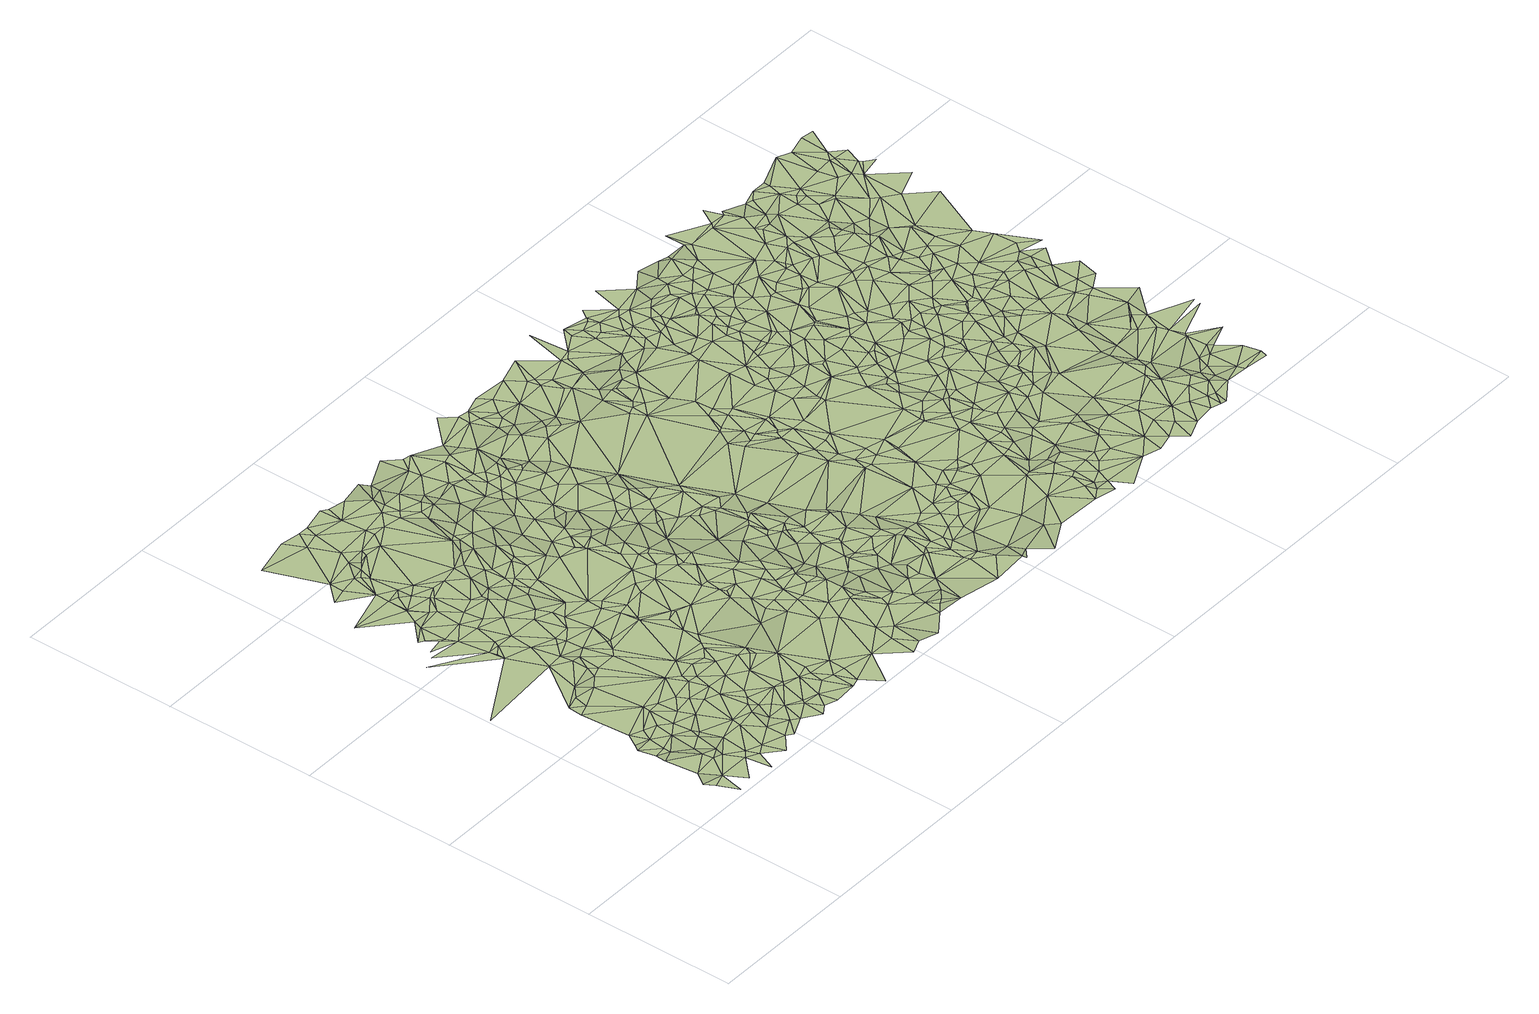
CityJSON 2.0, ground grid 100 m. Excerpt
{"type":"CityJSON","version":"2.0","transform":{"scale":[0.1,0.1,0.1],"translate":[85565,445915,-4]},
"CityObjects":{
"terrain1":{"type":"TINRelief","geometry":[{"type":"CompositeSurface","lod":"2","boundaries":[[[0,1,2]],[[1,3,2]],[[0,2,4]],[[5,4,2]],[[6,7,4]],[[8,7,9]],[[10,8,11]],[[8,9,11]],[[6,9,7]],[[12,2,13]],[[5,6,4]],[[10,14,15]],[[10,11,14]],[[16,5,2]],[[15,14,17]],[[12,16,2]],[[6,18,9]],[[19,11,9]],[[5,20,6]],[[19,14,11]],[[19,9,18]],[[14,21,17]],[[16,20,5]],[[20,18,6]],[[12,22,16]],[[23,12,24]],[[25,21,14]],[[25,14,19]],[[20,26,18]],[[19,18,26]],[[27,20,16]],[[23,22,12]],[[22,27,16]],[[28,17,21]],[[28,29,17]],[[29,30,31]],[[27,26,20]],[[32,19,26]],[[33,25,19]],[[23,34,22]],[[33,19,32]],[[25,35,21]],[[30,36,31]],[[37,32,26]],[[28,30,29]],[[27,37,26]],[[38,34,23]],[[28,21,35]],[[33,35,25]],[[39,31,36]],[[40,27,22]],[[41,42,43]],[[40,22,34]],[[44,32,37]],[[33,32,44]],[[45,36,30]],[[27,46,37]],[[47,34,38]],[[48,35,33]],[[28,45,30]],[[41,31,39]],[[48,33,44]],[[45,39,36]],[[28,35,49]],[[46,44,37]],[[40,46,27]],[[50,40,34]],[[48,49,35]],[[47,50,34]],[[42,51,52]],[[53,39,45]],[[54,48,44]],[[55,49,48]],[[51,56,57]],[[58,56,59]],[[60,46,40]],[[61,44,46]],[[50,60,40]],[[62,28,49]],[[62,45,28]],[[47,63,64]],[[47,64,50]],[[54,55,48]],[[65,66,67]],[[66,59,68]],[[42,69,51]],[[70,39,53]],[[41,39,71]],[[61,54,44]],[[56,68,59]],[[66,68,67]],[[72,69,42]],[[50,73,60]],[[71,39,70]],[[64,73,50]],[[72,51,69]],[[65,67,74]],[[62,49,55]],[[62,53,45]],[[60,75,46]],[[76,42,41]],[[63,77,64]],[[78,56,51]],[[61,46,79]],[[78,51,72]],[[76,72,42]],[[46,75,79]],[[70,53,80]],[[81,74,82]],[[83,68,56]],[[60,73,84]],[[85,41,71]],[[54,86,55]],[[85,76,41]],[[67,68,83]],[[61,87,54]],[[64,88,73]],[[80,53,62]],[[60,84,75]],[[78,89,56]],[[81,82,90]],[[91,70,80]],[[73,92,84]],[[71,70,91]],[[64,77,88]],[[62,55,86]],[[93,78,72]],[[85,71,91]],[[73,88,92]],[[61,79,87]],[[94,74,67]],[[89,83,56]],[[76,93,72]],[[95,81,90]],[[54,87,86]],[[84,96,75]],[[79,75,96]],[[85,97,76]],[[93,89,78]],[[98,67,83]],[[91,80,99]],[[80,62,99]],[[94,82,74]],[[100,85,91]],[[77,101,88]],[[79,96,102]],[[98,94,67]],[[77,103,101]],[[104,105,106]],[[62,86,107]],[[95,105,104]],[[76,108,93]],[[109,82,94]],[[109,90,82]],[[110,97,85]],[[84,92,111]],[[84,111,96]],[[86,87,112]],[[97,108,76]],[[110,85,100]],[[87,79,113]],[[100,91,99]],[[114,83,89]],[[107,86,112]],[[88,111,92]],[[113,79,102]],[[88,101,115]],[[109,116,90]],[[102,96,111]],[[117,101,103]],[[93,118,89]],[[62,107,119]],[[120,98,83]],[[62,119,99]],[[87,113,112]],[[110,108,97]],[[120,83,114]],[[121,109,94]],[[100,99,122]],[[123,116,109]],[[88,115,124]],[[114,89,118]],[[107,112,125]],[[121,94,98]],[[126,106,105]],[[95,90,127]],[[95,126,105]],[[108,128,93]],[[88,124,111]],[[127,90,116]],[[121,123,109]],[[129,115,101]],[[117,129,101]],[[122,99,119]],[[130,100,122]],[[131,98,120]],[[119,107,125]],[[128,118,93]],[[110,132,108]],[[102,111,133]],[[113,102,133]],[[123,127,116]],[[121,98,131]],[[110,100,134]],[[135,129,117]],[[113,136,112]],[[137,138,106]],[[139,95,127]],[[140,126,95]],[[125,112,136]],[[130,122,141]],[[139,140,95]],[[120,114,142]],[[132,128,108]],[[134,100,130]],[[124,143,111]],[[131,120,144]],[[126,145,106]],[[146,127,123]],[[147,124,115]],[[142,114,118]],[[129,147,115]],[[110,134,132]],[[133,111,143]],[[119,125,148]],[[121,149,123]],[[121,131,149]],[[139,127,146]],[[134,130,141]],[[120,142,144]],[[149,146,123]],[[140,150,126]],[[125,136,148]],[[147,143,124]],[[151,118,128]],[[135,152,129]],[[139,150,140]],[[153,138,137]],[[113,133,154]],[[122,119,155]],[[113,154,136]],[[132,156,128]],[[119,148,157]],[[158,106,145]],[[150,145,126]],[[122,155,141]],[[159,142,118]],[[129,160,147]],[[132,134,161]],[[151,159,118]],[[162,131,144]],[[158,137,106]],[[162,149,131]],[[129,152,160]],[[157,148,136]],[[151,128,156]],[[132,161,156]],[[163,144,142]],[[162,146,149]],[[119,157,164]],[[133,143,165]],[[139,166,150]],[[167,145,150]],[[157,136,154]],[[134,141,168]],[[147,165,143]],[[160,169,147]],[[170,163,142]],[[171,154,133]],[[172,144,163]],[[173,139,146]],[[119,164,174]],[[170,142,159]],[[160,152,175]],[[167,150,166]],[[134,176,161]],[[151,177,159]],[[147,169,178]],[[171,133,179]],[[160,175,169]],[[162,144,172]],[[151,156,180]],[[161,180,156]],[[155,119,174]],[[181,146,162]],[[167,182,145]],[[179,133,165]],[[141,155,168]],[[183,175,152]],[[172,163,170]],[[157,154,184]],[[158,145,182]],[[185,153,137]],[[147,178,165]],[[151,180,177]],[[164,157,184]],[[173,166,139]],[[170,159,186]],[[171,184,154]],[[167,166,182]],[[159,177,186]],[[134,168,176]],[[158,187,137]],[[169,175,188]],[[171,179,184]],[[161,189,180]],[[183,190,175]],[[169,188,178]],[[173,146,181]],[[191,164,184]],[[161,176,189]],[[181,162,172]],[[191,174,164]],[[185,137,187]],[[179,165,184]],[[180,192,177]],[[170,186,193]],[[177,192,186]],[[172,170,194]],[[190,188,175]],[[188,165,178]],[[195,168,155]],[[173,182,166]],[[155,174,196]],[[170,193,194]],[[181,172,197]],[[158,182,198]],[[192,199,186]],[[200,185,187]],[[180,201,192]],[[202,168,195]],[[202,176,168]],[[193,186,199]],[[176,203,189]],[[158,198,187]],[[180,189,201]],[[204,195,155]],[[197,172,194]],[[205,183,206]],[[205,190,183]],[[202,203,176]],[[204,155,196]],[[192,201,199]],[[174,207,196]],[[191,184,208]],[[194,193,209]],[[173,210,182]],[[191,211,174]],[[184,165,208]],[[205,188,190]],[[181,197,212]],[[213,200,187]],[[193,199,214]],[[210,198,182]],[[215,202,195]],[[204,196,207]],[[209,193,214]],[[216,173,181]],[[174,211,207]],[[215,195,204]],[[199,201,217]],[[197,194,218]],[[213,187,198]],[[218,194,209]],[[188,219,165]],[[202,220,203]],[[216,181,212]],[[173,221,210]],[[214,199,217]],[[197,218,212]],[[189,222,201]],[[204,207,211]],[[203,223,189]],[[224,200,213]],[[210,221,198]],[[216,221,173]],[[191,225,211]],[[191,208,225]],[[209,214,226]],[[227,208,165]],[[215,220,202]],[[218,209,226]],[[228,217,201]],[[229,214,217]],[[205,230,188]],[[218,231,212]],[[232,224,213]],[[216,212,231]],[[213,198,233]],[[204,211,234]],[[215,204,234]],[[226,214,229]],[[227,165,219]],[[203,220,223]],[[221,233,198]],[[229,217,228]],[[228,201,222]],[[232,213,235]],[[216,231,236]],[[216,237,221]],[[238,205,239]],[[188,230,219]],[[189,240,222]],[[226,229,241]],[[218,242,231]],[[215,234,220]],[[218,226,242]],[[241,229,228]],[[189,223,240]],[[221,237,233]],[[236,231,242]],[[227,243,208]],[[216,236,244]],[[238,245,205]],[[246,208,243]],[[213,233,247]],[[234,211,248]],[[246,225,208]],[[211,225,249]],[[235,213,247]],[[216,244,237]],[[205,245,230]],[[234,223,220]],[[248,211,249]],[[238,239,250]],[[251,236,242]],[[252,226,241]],[[237,253,233]],[[254,241,228]],[[252,242,226]],[[251,244,236]],[[255,228,222]],[[256,243,227]],[[253,257,233]],[[237,258,253]],[[256,246,243]],[[237,244,258]],[[225,259,249]],[[233,257,247]],[[238,250,260]],[[261,227,219]],[[254,228,255]],[[252,241,254]],[[234,262,223]],[[238,260,245]],[[263,225,246]],[[255,222,264]],[[263,259,225]],[[248,249,265]],[[222,240,264]],[[256,227,261]],[[234,248,266]],[[263,249,259]],[[267,219,230]],[[268,251,242]],[[251,269,244]],[[258,270,253]],[[253,271,257]],[[235,247,272]],[[263,265,249]],[[223,273,240]],[[269,258,244]],[[274,246,256]],[[234,266,262]],[[268,242,252]],[[275,260,250]],[[267,261,219]],[[276,247,257]],[[223,262,277]],[[240,278,264]],[[223,277,273]],[[279,248,265]],[[245,280,230]],[[270,271,253]],[[274,256,261]],[[255,264,281]],[[282,263,246]],[[278,281,264]],[[269,270,258]],[[276,257,271]],[[279,266,248]],[[273,283,240]],[[252,254,284]],[[285,245,260]],[[274,282,246]],[[254,255,286]],[[287,269,251]],[[240,288,278]],[[289,247,276]],[[267,290,261]],[[263,291,265]],[[289,272,247]],[[274,261,290]],[[267,230,280]],[[287,251,268]],[[262,292,277]],[[293,255,281]],[[283,288,240]],[[278,288,281]],[[294,262,266]],[[268,252,284]],[[279,265,291]],[[273,277,295]],[[269,296,270]],[[273,295,283]],[[296,271,270]],[[279,297,266]],[[285,280,245]],[[294,292,262]],[[275,298,260]],[[286,255,293]],[[254,286,284]],[[282,291,263]],[[294,266,297]],[[292,299,277]],[[269,300,296]],[[301,274,290]],[[302,282,274]],[[287,300,269]],[[295,277,299]],[[281,288,303]],[[304,290,267]],[[293,281,303]],[[294,299,292]],[[305,297,279]],[[306,267,280]],[[283,307,288]],[[305,294,297]],[[276,271,308]],[[285,260,309]],[[302,274,310]],[[283,295,307]],[[279,291,311]],[[289,276,308]],[[302,312,282]],[[312,291,282]],[[296,313,271]],[[298,309,260]],[[287,268,314]],[[286,293,315]],[[310,274,301]],[[301,290,304]],[[268,284,316]],[[305,279,311]],[[285,317,280]],[[318,280,317]],[[306,304,267]],[[288,307,303]],[[306,280,318]],[[300,319,296]],[[287,320,300]],[[294,321,299]],[[312,311,291]],[[286,322,284]],[[323,318,317]],[[268,316,314]],[[305,321,294]],[[324,312,302]],[[293,303,325]],[[306,318,323]],[[326,295,299]],[[293,327,315]],[[324,302,310]],[[271,313,308]],[[287,314,320]],[[285,328,317]],[[286,315,329]],[[330,310,301]],[[296,319,313]],[[300,320,319]],[[330,301,304]],[[312,331,311]],[[316,284,322]],[[332,289,308]],[[323,317,328]],[[326,307,295]],[[325,303,307]],[[293,325,327]],[[285,309,333]],[[324,331,312]],[[286,329,322]],[[285,333,328]],[[321,326,299]],[[298,334,309]],[[305,311,335]],[[306,323,336]],[[329,315,327]],[[314,316,337]],[[338,310,330]],[[305,335,321]],[[306,339,304]],[[314,340,320]],[[338,330,304]],[[341,324,310]],[[336,323,328]],[[340,319,320]],[[334,342,309]],[[316,322,337]],[[343,311,331]],[[344,334,298]],[[329,327,325]],[[326,345,307]],[[314,337,346]],[[341,310,338]],[[314,346,340]],[[347,325,307]],[[306,336,339]],[[324,348,331]],[[345,347,307]],[[332,308,349]],[[338,304,339]],[[350,333,309]],[[343,335,311]],[[351,308,313]],[[319,352,313]],[[321,353,326]],[[350,309,342]],[[354,322,329]],[[344,342,334]],[[333,355,328]],[[337,322,356]],[[341,348,324]],[[340,352,319]],[[321,357,353]],[[351,349,308]],[[346,358,340]],[[343,331,348]],[[336,328,359]],[[354,356,322]],[[346,337,360]],[[326,361,345]],[[344,350,342]],[[351,313,352]],[[321,335,362]],[[321,363,357]],[[364,329,325]],[[340,358,352]],[[361,347,345]],[[360,337,356]],[[365,325,347]],[[355,359,328]],[[346,366,358]],[[336,359,339]],[[367,354,329]],[[353,368,326]],[[350,369,333]],[[338,339,370]],[[369,355,333]],[[346,360,366]],[[321,362,363]],[[341,338,371]],[[341,372,348]],[[368,361,326]],[[353,357,368]],[[344,369,350]],[[361,365,347]],[[373,343,348]],[[364,325,365]],[[374,335,343]],[[359,375,339]],[[364,367,329]],[[358,376,352]],[[377,360,356]],[[370,339,375]],[[368,357,363]],[[351,352,376]],[[378,356,354]],[[338,370,371]],[[379,362,335]],[[341,371,372]],[[380,366,360]],[[381,359,355]],[[369,382,355]],[[367,378,354]],[[374,343,373]],[[377,356,383]],[[384,358,366]],[[385,355,382]],[[348,372,386]],[[373,348,386]],[[368,387,361]],[[377,380,360]],[[385,381,355]],[[388,379,335]],[[389,369,344]],[[383,356,378]],[[361,390,365]],[[374,391,335]],[[351,376,392]],[[393,375,359]],[[394,370,375]],[[384,376,358]],[[393,359,381]],[[388,335,391]],[[395,363,362]],[[393,394,375]],[[361,387,390]],[[374,373,396]],[[380,384,366]],[[364,365,397]],[[373,386,396]],[[398,377,383]],[[399,370,394]],[[379,395,362]],[[399,371,370]],[[377,400,380]],[[401,368,363]],[[372,402,386]],[[371,403,372]],[[369,404,382]],[[397,365,390]],[[398,400,377]],[[405,392,376]],[[374,396,391]],[[364,406,367]],[[372,403,402]],[[393,407,394]],[[406,378,367]],[[404,385,382]],[[408,383,378]],[[384,405,376]],[[388,395,379]],[[404,381,385]],[[408,398,383]],[[401,387,368]],[[400,384,380]],[[396,386,409]],[[410,371,399]],[[411,390,387]],[[395,401,363]],[[364,397,412]],[[410,403,371]],[[391,396,413]],[[408,400,398]],[[409,386,402]],[[388,391,414]],[[389,415,369]],[[388,414,395]],[[413,396,409]],[[364,412,406]],[[399,394,416]],[[417,411,387]],[[418,402,403]],[[416,394,407]],[[419,393,381]],[[408,378,420]],[[369,421,404]],[[422,414,391]],[[409,402,418]],[[422,391,413]],[[420,378,406]],[[423,397,390]],[[369,424,421]],[[423,390,411]],[[401,417,387]],[[419,407,393]],[[369,415,424]],[[425,410,399]],[[423,412,397]],[[414,426,395]],[[425,403,410]],[[427,381,404]],[[428,413,409]],[[428,409,418]],[[429,392,405]],[[423,411,417]],[[423,406,412]],[[426,401,395]],[[430,384,400]],[[425,399,416]],[[384,429,405]],[[431,400,408]],[[432,414,422]],[[427,419,381]],[[433,422,413]],[[416,407,419]],[[434,418,403]],[[404,421,435]],[[401,436,417]],[[423,417,436]],[[433,413,428]],[[432,426,414]],[[428,418,437]],[[389,438,415]],[[426,436,401]],[[439,408,420]],[[425,434,403]],[[424,440,421]],[[435,421,440]],[[427,404,435]],[[439,420,406]],[[432,422,433]],[[441,442,392]],[[443,425,416]],[[431,430,400]],[[432,436,426]],[[415,444,424]],[[441,392,429]],[[443,416,419]],[[434,437,418]],[[433,428,437]],[[435,440,445]],[[430,446,384]],[[389,447,438]],[[444,440,424]],[[384,446,429]],[[427,435,445]],[[439,431,408]],[[438,444,415]],[[448,425,443]],[[449,445,440]],[[444,450,440]],[[427,451,419]],[[443,419,451]],[[425,452,434]],[[427,445,451]],[[453,406,423]],[[449,440,450]],[[448,452,425]],[[434,454,437]],[[438,455,444]],[[443,451,456]],[[434,452,454]],[[431,457,430]],[[448,443,456]],[[458,445,449]],[[429,446,459]],[[458,451,445]],[[457,446,430]],[[441,429,460]],[[447,455,438]],[[439,406,453]],[[444,461,450]],[[460,429,459]],[[449,450,462]],[[447,463,464]],[[439,465,431]],[[456,451,458]],[[466,459,446]],[[444,455,461]],[[467,423,436]],[[457,466,446]],[[447,464,455]],[[458,449,462]],[[432,468,436]],[[431,469,457]],[[470,460,459]],[[450,471,462]],[[465,469,431]],[[470,459,466]],[[450,461,471]],[[432,433,472]],[[456,458,473]],[[439,474,465]],[[433,437,475]],[[475,437,454]],[[458,462,476]],[[457,477,466]],[[439,453,474]],[[478,460,470]],[[448,456,479]],[[458,476,473]],[[452,480,454]],[[457,469,477]],[[462,471,481]],[[470,466,477]],[[448,480,452]],[[465,482,469]],[[464,483,455]],[[484,453,423]],[[474,482,465]],[[485,460,478]],[[476,462,481]],[[464,486,483]],[[455,487,461]],[[456,473,479]],[[478,470,477]],[[471,461,488]],[[474,453,482]],[[469,482,477]],[[476,489,473]],[[467,484,423]],[[432,490,468]],[[468,491,436]],[[481,471,488]],[[432,472,490]],[[467,436,491]],[[455,483,487]],[[433,475,472]],[[476,481,492]],[[473,489,479]],[[461,493,488]],[[476,492,489]],[[494,485,478]],[[448,479,480]],[[483,486,495]],[[487,493,461]],[[475,454,480]],[[494,478,477]],[[481,488,492]],[[482,496,477]],[[497,482,453]],[[489,492,498]],[[499,453,484]],[[489,500,479]],[[489,498,501]],[[494,477,502]],[[503,492,488]],[[503,488,493]],[[504,496,482]],[[505,468,490]],[[502,477,496]],[[489,501,500]],[[503,498,492]],[[499,497,453]],[[497,504,482]],[[467,506,484]],[[503,501,498]],[[507,483,495]],[[505,508,468]],[[507,487,483]],[[508,491,468]],[[499,484,506]],[[480,479,509]],[[472,510,490]],[[505,490,510]],[[511,472,475]],[[475,480,512]],[[500,501,513]],[[503,513,501]],[[467,514,506]],[[467,491,515]],[[508,516,491]],[[517,502,496]],[[499,506,518]],[[505,519,508]],[[475,512,520]],[[511,475,520]],[[480,509,512]],[[500,521,479]],[[511,510,472]],[[505,510,519]],[[522,503,493]],[[515,491,516]],[[487,523,493]],[[479,521,509]],[[504,524,496]],[[524,517,496]],[[518,506,514]],[[525,494,502]],[[499,526,497]],[[497,524,504]],[[527,500,513]],[[499,518,528]],[[512,509,529]],[[467,530,514]],[[522,513,503]],[[499,528,526]],[[525,502,517]],[[519,510,531]],[[508,532,516]],[[511,520,533]],[[520,512,534]],[[467,515,535]],[[515,516,532]],[[536,507,495]],[[519,531,537]],[[519,538,508]],[[511,539,510]],[[527,521,500]],[[528,518,540]],[[521,529,509]],[[518,514,541]],[[534,512,529]],[[467,535,530]],[[507,523,487]],[[527,513,542]],[[526,543,497]],[[497,544,524]],[[510,539,531]],[[511,533,539]],[[522,493,523]],[[519,537,538]],[[522,542,513]],[[518,541,540]],[[524,545,517]],[[508,538,532]],[[520,546,533]],[[537,531,539]],[[515,532,547]],[[520,534,546]],[[541,514,530]],[[528,548,526]],[[497,543,544]],[[515,547,535]],[[525,517,545]],[[528,540,548]],[[527,542,549]],[[521,550,529]],[[537,539,551]],[[546,539,533]],[[547,532,552]],[[537,551,538]],[[553,521,527]],[[544,545,524]],[[548,540,541]],[[554,534,529]],[[538,552,532]],[[522,555,542]],[[553,527,549]],[[526,556,543]],[[549,542,555]],[[521,557,550]],[[526,548,556]],[[554,529,550]],[[538,551,552]],[[546,534,554]],[[546,558,539]],[[536,559,507]],[[558,551,539]],[[541,530,560]],[[553,549,555]],[[543,556,544]],[[554,550,557]],[[548,541,560]],[[507,561,523]],[[544,562,545]],[[507,559,563]],[[536,564,559]],[[522,565,555]],[[522,523,565]],[[548,560,556]],[[507,563,561]],[[536,566,564]],[[535,547,567]],[[547,552,567]],[[552,551,568]],[[569,557,521]],[[570,545,562]],[[571,523,561]],[[558,572,551]],[[530,535,573]],[[553,569,521]],[[544,574,562]],[[556,574,544]],[[564,575,559]],[[565,523,571]],[[546,576,558]],[[553,555,577]],[[560,578,556]],[[559,575,563]],[[554,557,579]],[[580,545,570]],[[560,530,573]],[[564,566,581]],[[564,581,575]],[[582,546,554]],[[571,561,583]],[[574,570,562]],[[565,571,584]],[[572,568,551]],[[563,585,561]],[[563,575,585]],[[577,555,565]],[[586,552,568]],[[556,578,574]],[[571,587,584]],[[567,552,586]],[[588,572,558]],[[585,583,561]],[[571,583,587]],[[581,589,575]],[[575,589,585]],[[560,590,578]],[[576,588,558]],[[565,584,591]],[[535,567,573]],[[553,577,569]],[[569,579,557]],[[582,576,546]],[[592,554,579]],[[574,593,570]],[[577,565,591]],[[578,590,574]],[[570,593,594]],[[595,583,585]],[[596,570,594]],[[582,554,592]],[[589,595,585]],[[591,584,597]],[[598,572,588]],[[560,599,590]],[[600,568,572]],[[587,583,601]],[[586,568,602]],[[560,573,603]],[[584,587,604]],[[577,591,597]],[[560,603,599]],[[600,572,598]],[[581,605,606]],[[595,601,583]],[[607,595,589]],[[581,606,589]],[[584,608,597]],[[594,593,609]],[[567,586,610]],[[574,611,593]],[[596,594,609]],[[574,590,611]],[[577,597,612]],[[604,587,601]],[[569,577,613]],[[610,586,602]],[[602,568,614]],[[600,614,568]],[[584,604,608]],[[592,579,615]],[[569,616,579]],[[609,593,617]],[[576,618,588]],[[607,589,606]],[[577,612,613]],[[619,601,595]],[[573,567,610]],[[607,619,595]],[[618,598,588]],[[582,592,615]],[[593,611,617]],[[599,620,590]],[[596,609,621]],[[569,613,616]],[[618,600,598]],[[622,576,582]],[[623,612,597]],[[615,579,624]],[[619,604,601]],[[620,611,590]],[[616,624,579]],[[625,599,603]],[[626,610,602]],[[626,602,614]],[[623,597,608]],[[609,617,627]],[[613,612,623]],[[607,628,619]],[[611,629,617]],[[596,621,630]],[[582,615,631]],[[622,618,576]],[[609,627,621]],[[632,603,573]],[[627,617,629]],[[607,606,628]],[[632,573,610]],[[599,633,620]],[[625,633,599]],[[600,634,614]],[[635,608,604]],[[636,611,620]],[[616,613,637]],[[626,614,638]],[[639,610,626]],[[636,629,611]],[[625,603,640]],[[623,608,635]],[[641,582,631]],[[641,622,582]],[[615,624,642]],[[643,613,623]],[[630,621,627]],[[619,644,604]],[[616,637,624]],[[618,634,600]],[[615,642,631]],[[633,636,620]],[[645,610,639]],[[646,627,629]],[[619,628,644]],[[638,614,634]],[[632,640,603]],[[647,637,613]],[[643,647,613]],[[636,646,629]],[[625,648,633]],[[635,604,649]],[[650,623,635]],[[641,651,622]],[[625,640,648]],[[637,652,624]],[[630,627,653]],[[632,610,654]],[[654,610,645]],[[641,631,655]],[[642,624,652]],[[622,656,618]],[[643,623,650]],[[655,631,642]],[[604,644,649]],[[626,638,657]],[[628,606,658]],[[659,630,653]],[[633,660,636]],[[639,626,657]],[[618,661,634]],[[653,627,646]],[[641,662,651]],[[647,663,637]],[[622,651,664]],[[641,655,662]],[[650,635,665]],[[663,652,637]],[[622,664,656]],[[635,649,665]],[[636,666,646]],[[618,667,661]],[[633,648,660]],[[645,639,668]],[[618,656,669]],[[628,658,644]],[[606,670,658]],[[657,638,634]],[[651,662,664]],[[618,669,667]],[[636,660,666]],[[671,655,642]],[[671,642,652]],[[661,667,634]],[[672,648,640]],[[632,654,673]],[[674,640,632]],[[663,675,652]],[[654,645,676]],[[653,646,666]],[[643,677,647]],[[678,660,648]],[[639,657,668]],[[676,645,668]],[[679,649,644]],[[679,644,680]],[[658,680,644]],[[671,652,675]],[[647,677,663]],[[674,632,673]],[[662,681,664]],[[672,678,648]],[[662,655,682]],[[643,650,677]],[[656,664,683]],[[665,649,684]],[[650,665,685]],[[654,686,673]],[[656,683,669]],[[687,672,640]],[[682,655,671]],[[688,634,667]],[[660,689,666]],[[654,676,686]],[[670,690,658]],[[678,689,660]],[[687,640,674]],[[662,682,681]],[[681,683,664]],[[684,649,679]],[[663,691,675]],[[657,634,688]],[[667,669,692]],[[693,673,686]],[[674,673,693]],[[679,680,694]],[[658,694,680]],[[676,668,695]],[[663,677,691]],[[696,653,666]],[[668,657,697]],[[650,685,677]],[[698,671,675]],[[699,666,689]],[[676,695,686]],[[700,665,684]],[[701,669,683]],[[684,679,694]],[[687,702,672]],[[700,685,665]],[[672,703,678]],[[674,693,704]],[[681,705,683]],[[701,692,669]],[[693,686,706]],[[667,692,707]],[[696,708,653]],[[695,668,697]],[[688,667,707]],[[682,671,698]],[[690,709,658]],[[702,710,672]],[[687,674,704]],[[678,703,689]],[[698,675,691]],[[695,706,686]],[[696,666,699]],[[657,688,711]],[[712,681,682]],[[697,657,711]],[[704,693,713]],[[693,706,713]],[[658,714,694]],[[687,710,702]],[[715,701,683]],[[672,710,703]],[[716,677,685]],[[715,683,705]],[[681,717,705]],[[699,689,718]],[[690,719,720]],[[677,721,691]],[[658,709,714]],[[687,704,722]],[[684,694,723]],[[712,717,681]],[[716,721,677]],[[687,722,710]],[[690,720,709]],[[712,682,698]],[[704,713,722]],[[703,718,689]],[[700,684,723]],[[701,724,692]],[[716,685,725]],[[724,707,692]],[[700,725,685]],[[695,697,726]],[[698,691,727]],[[728,688,707]],[[721,727,691]],[[695,726,706]],[[713,706,729]],[[711,688,728]],[[715,730,701]],[[697,711,726]],[[715,705,730]],[[714,731,694]],[[720,719,732]],[[730,705,717]],[[722,713,729]],[[723,694,731]],[[696,699,733]],[[730,724,701]],[[712,698,734]],[[710,735,703]],[[722,736,710]],[[699,718,733]],[[716,737,721]],[[706,726,729]],[[703,735,718]],[[724,738,707]],[[716,725,737]],[[739,711,728]],[[710,736,735]],[[728,707,738]],[[720,740,709]],[[740,714,709]],[[721,741,727]],[[722,729,742]],[[698,727,743]],[[714,744,731]],[[730,717,745]],[[735,733,718]],[[700,746,725]],[[712,747,717]],[[723,731,744]],[[698,743,734]],[[720,732,740]],[[700,723,748]],[[712,734,749]],[[696,733,750]],[[722,742,736]],[[721,737,741]],[[751,726,711]],[[739,728,738]],[[751,711,739]],[[752,696,750]],[[725,753,737]],[[730,754,724]],[[740,744,714]],[[755,729,726]],[[756,739,738]],[[736,757,735]],[[747,745,717]],[[725,746,753]],[[712,749,747]],[[724,754,738]],[[758,727,741]],[[742,729,755]],[[700,748,746]],[[736,742,757]],[[735,759,733]],[[743,727,758]],[[749,734,743]],[[751,739,756]],[[735,757,759]],[[753,760,737]],[[737,760,741]],[[732,761,740]],[[756,738,762]],[[750,733,763]],[[730,745,764]],[[755,726,765]],[[766,761,732]],[[759,763,733]],[[762,738,754]],[[751,765,726]],[[730,764,754]],[[723,744,767]],[[742,768,757]],[[751,756,769]],[[756,762,769]],[[749,743,770]],[[747,771,745]],[[772,742,755]],[[758,741,773]],[[752,750,774]],[[740,775,744]],[[760,776,741]],[[749,777,747]],[[778,759,757]],[[772,768,742]],[[764,745,771]],[[749,770,777]],[[723,779,748]],[[753,780,760]],[[762,754,781]],[[750,763,782]],[[770,743,783]],[[743,758,784]],[[753,746,780]],[[778,757,768]],[[773,741,776]],[[747,785,771]],[[751,786,765]],[[759,787,763]],[[788,740,761]],[[789,761,766]],[[758,773,784]],[[750,782,774]],[[747,777,785]],[[770,783,777]],[[754,790,781]],[[783,743,784]],[[791,755,765]],[[746,748,792]],[[764,793,754]],[[772,755,791]],[[778,787,759]],[[789,766,794]],[[793,790,754]],[[751,769,795]],[[767,744,775]],[[760,780,776]],[[723,767,779]],[[764,771,796]],[[740,797,775]],[[771,785,796]],[[751,798,786]],[[782,763,787]],[[788,797,740]],[[791,765,786]],[[769,762,799]],[[789,788,761]],[[773,776,800]],[[764,796,793]],[[773,800,784]],[[762,781,799]],[[801,794,802]],[[801,789,794]],[[746,792,780]],[[751,795,798]],[[783,803,777]],[[804,774,782]],[[778,805,787]],[[777,806,785]],[[807,786,798]],[[791,786,807]],[[800,776,780]],[[772,808,768]],[[793,809,790]],[[805,782,787]],[[799,781,790]],[[796,785,810]],[[797,767,775]],[[783,784,811]],[[769,799,795]],[[784,800,812]],[[778,768,808]],[[813,792,748]],[[748,779,814]],[[796,815,793]],[[801,816,789]],[[789,816,788]],[[777,803,806]],[[810,785,806]],[[813,748,814]],[[772,791,808]],[[783,811,803]],[[817,767,797]],[[811,784,812]],[[801,802,818]],[[819,804,782]],[[820,800,780]],[[821,797,788]],[[778,808,805]],[[820,812,800]],[[807,798,822]],[[793,815,809]],[[819,782,805]],[[817,779,767]],[[796,810,815]],[[795,822,798]],[[820,780,792]],[[791,807,823]],[[816,821,788]],[[824,795,799]],[[825,817,797]],[[801,818,816]],[[790,809,826]],[[824,822,795]],[[799,790,827]],[[810,806,828]],[[821,829,797]],[[823,807,822]],[[830,779,817]],[[825,797,829]],[[830,814,779]],[[810,828,815]],[[831,806,803]],[[832,811,812]],[[819,805,833]],[[811,831,803]],[[834,812,820]],[[808,833,805]],[[830,817,825]],[[816,835,821]],[[791,823,836]],[[791,836,808]],[[828,806,837]],[[827,790,826]],[[818,838,816]],[[831,837,806]],[[821,835,829]],[[832,812,834]],[[816,838,835]],[[813,839,792]],[[813,814,840]],[[830,840,814]],[[832,831,811]],[[824,799,841]],[[842,815,828]],[[809,815,843]],[[819,833,844]],[[823,822,845]],[[846,820,792]],[[842,828,837]],[[847,822,824]],[[836,823,848]],[[823,845,848]],[[838,849,835]],[[850,837,831]],[[809,843,826]],[[799,827,841]],[[834,820,851]],[[813,840,839]],[[835,852,829]],[[853,838,818]],[[842,843,815]],[[845,822,847]],[[854,842,837]],[[832,834,855]],[[832,856,831]],[[850,831,854]],[[850,854,837]],[[846,792,839]],[[835,849,852]],[[808,857,833]],[[836,858,808]],[[853,849,838]],[[824,841,859]],[[860,853,818]],[[846,851,820]],[[836,848,861]],[[862,830,825]],[[847,824,859]],[[844,833,863]],[[856,854,831]],[[848,845,861]],[[830,864,840]],[[855,834,851]],[[865,825,829]],[[832,855,856]],[[827,826,866]],[[867,839,840]],[[827,866,841]],[[861,845,847]],[[808,858,857]],[[868,852,849]],[[869,855,851]],[[853,868,849]],[[842,870,843]],[[871,826,843]],[[836,861,858]],[[856,872,854]],[[865,829,852]],[[873,842,854]],[[833,857,863]],[[874,867,840]],[[869,851,846]],[[866,826,871]],[[867,875,839]],[[874,840,864]],[[846,839,875]],[[876,856,855]],[[862,864,830]],[[873,854,872]],[[876,855,869]],[[877,841,866]],[[873,870,842]],[[859,841,878]],[[856,879,872]],[[868,880,852]],[[847,859,881]],[[861,847,881]],[[882,825,865]],[[871,843,883]],[[877,878,841]],[[860,884,853]],[[882,862,825]],[[870,883,843]],[[861,885,858]],[[886,868,853]],[[858,887,857]],[[888,869,846]],[[865,852,880]],[[879,873,872]],[[889,879,856]],[[876,889,856]],[[861,881,885]],[[868,890,880]],[[891,866,871]],[[876,869,888]],[[877,866,891]],[[858,892,887]],[[893,881,859]],[[871,883,894]],[[895,884,860]],[[858,885,892]],[[893,859,878]],[[896,867,874]],[[863,857,897]],[[884,886,853]],[[886,890,868]],[[898,871,894]],[[899,874,864]],[[900,883,870]],[[900,870,873]],[[846,875,901]],[[857,887,902]],[[903,875,867]],[[891,871,898]],[[893,885,881]],[[904,878,877]],[[905,873,879]],[[857,902,897]],[[906,879,889]],[[900,894,883]],[[882,865,907]],[[863,897,908]],[[888,846,901]],[[876,909,889]],[[892,910,887]],[[896,874,899]],[[911,864,862]],[[892,885,910]],[[904,877,891]],[[876,888,909]],[[912,893,878]],[[913,880,890]],[[906,905,879]],[[911,899,864]],[[913,865,880]],[[891,898,914]],[[911,862,882]],[[915,867,896]],[[916,898,894]],[[906,889,909]],[[917,900,873]],[[913,907,865]],[[905,917,873]],[[918,897,902]],[[887,919,902]],[[887,910,919]],[[893,920,885]],[[901,875,903]],[[921,914,898]],[[915,903,867]],[[900,922,894]],[[912,878,923]],[[904,923,878]],[[885,920,910]],[[921,898,916]],[[916,894,922]],[[924,891,914]],[[888,901,925]],[[926,893,912]],[[915,896,899]],[[906,927,905]],[[909,888,928]],[[924,904,891]],[[915,899,911]],[[906,909,927]],[[918,902,929]],[[882,907,930]],[[917,922,900]],[[924,914,921]],[[928,888,925]],[[920,919,910]],[[905,931,917]],[[929,902,919]],[[905,927,931]],[[926,932,893]],[[932,920,893]],[[926,912,933]],[[921,916,934]],[[912,923,933]],[[911,882,935]],[[936,923,904]],[[909,928,927]],[[924,936,904]],[[934,916,922]],[[901,903,937]],[[915,937,903]],[[938,925,901]],[[926,933,932]],[[939,929,919]],[[917,940,922]],[[915,911,941]],[[942,933,923]],[[943,924,921]],[[931,940,917]],[[938,901,937]],[[942,923,936]],[[944,931,927]],[[945,928,925]],[[942,932,933]],[[920,946,919]],[[944,927,928]],[[934,922,940]],[[943,936,924]],[[947,921,934]],[[932,948,920]],[[915,941,937]],[[939,919,946]],[[949,925,938]],[[949,945,925]],[[950,929,939]],[[943,921,947]],[[951,942,936]],[[945,944,928]],[[951,936,943]],[[952,938,937]],[[948,946,920]],[[934,940,953]],[[954,931,944]],[[955,948,932]],[[947,934,953]],[[950,939,946]],[[956,944,945]],[[942,957,932]],[[958,940,931]],[[949,956,945]],[[957,955,932]],[[959,931,954]],[[949,938,960]],[[956,954,944]],[[943,947,961]],[[951,957,942]],[[960,938,952]],[[948,962,946]],[[955,963,948]],[[947,953,961]],[[953,940,964]],[[963,962,948]],[[965,950,946]],[[959,958,931]],[[966,950,965]],[[967,956,949]],[[961,953,964]],[[951,943,968]],[[969,946,962]],[[967,954,956]],[[965,946,969]],[[955,970,963]],[[968,943,961]],[[958,964,940]],[[963,969,962]],[[957,970,955]],[[951,971,957]],[[963,970,969]],[[972,959,954]],[[951,968,971]],[[971,970,957]],[[972,958,959]],[[966,965,973]],[[973,965,969]],[[970,974,969]],[[975,968,961]],[[976,961,964]],[[977,970,971]],[[974,978,969]],[[975,961,976]],[[973,969,978]],[[979,971,968]],[[977,974,970]],[[975,979,968]],[[979,977,971]],[[974,980,978]],[[973,978,981]],[[977,980,974]],[[980,981,978]],[[982,979,975]],[[979,983,977]],[[977,984,980]],[[983,984,977]],[[985,981,980]],[[986,983,979]],[[985,980,984]],[[987,986,979]],[[988,981,985]],[[983,989,984]],[[989,985,984]],[[990,988,985]]]}]}
},
"vertices":[
[289,210,36],[331,150,33],[424,180,32],[389,20,34],[354,300,29],[518,320,30],[507,390,31],[324,510,35],[333,580,30],[410,540,30],[306,690,33],[413,590,29],[631,180,31],[501,50,32],[425,700,31],[333,730,30],[574,300,31],[380,810,32],[521,460,23],[533,630,28],[594,360,27],[464,780,32],[678,220,31],[710,140,31],[656,10,33],[550,750,31],[623,510,24],[696,390,31],[629,910,32],[359,1140,29],[443,1170,28],[367,1230,29],[635,570,30],[621,690,30],[779,180,30],[626,860,33],[462,1260,29],[655,530,26],[823,40,32],[529,1320,34],[844,390,30],[588,1550,33],[488,1790,33],[1,1500,33],[763,640,29],[599,1240,29],[857,450,28],[928,130,31],[722,740,29],[708,870,31],[924,260,30],[475,1890,33],[154,2080,32],[679,1300,28],[853,760,31],[818,830,29],[447,2090,30],[236,2110,32],[277,2150,31],[383,2170,30],[978,410,29],[900,690,29],[913,980,29],[971,100,31],[1053,200,31],[300,2260,30],[335,2240,30],[413,2330,29],[416,2160,30],[487,1840,33],[709,1370,30],[710,1480,30],[555,1890,30],[995,300,34],[431,2390,32],[1018,470,29],[657,1740,29],[1099,160,31],[573,1930,29],[990,650,30],[752,1330,30],[181,2620,30],[484,2490,29],[570,2180,31],[1053,420,29],[697,1560,29],[973,860,29],[1008,740,31],[1135,300,31],[604,2080,32],[485,2620,30],[760,1470,33],[1100,370,31],[670,1890,32],[551,2380,30],[490,2710,29],[1061,510,31],[771,1640,32],[584,2350,30],[887,1330,29],[836,1510,31],[1221,230,31],[1097,560,33],[1215,90,28],[292,2850,31],[398,2880,30],[400,2970,30],[988,920,28],[809,1680,30],[490,2490,29],[825,1620,31],[1223,450,35],[1035,850,31],[1139,730,32],[692,2110,30],[1233,250,31],[548,2600,29],[1274,130,30],[774,2030,29],[1072,1030,29],[671,2230,30],[655,2460,29],[931,1370,30],[601,2550,31],[1274,420,34],[1108,940,31],[530,2900,29],[595,2640,33],[867,1880,31],[1336,220,31],[966,1440,30],[672,2440,30],[924,1690,28],[1260,650,31],[1015,1580,30],[1361,100,30],[1206,850,32],[581,3280,31],[263,3350,30],[586,2830,29],[560,2880,28],[984,1430,31],[848,2200,30],[1290,440,35],[783,2270,31],[618,3010,31],[682,2600,32],[1388,400,31],[1188,920,32],[735,2500,31],[614,2920,27],[938,1930,33],[1512,110,31],[516,3410,30],[1328,790,30],[1233,1420,30],[977,1840,33],[1257,980,31],[663,3100,31],[906,2110,32],[1442,280,32],[991,1760,31],[824,2490,31],[846,2240,31],[1285,1020,31],[1479,630,31],[734,2980,28],[665,2960,28],[1215,1540,30],[1454,370,32],[918,2250,38],[1384,750,31],[934,2390,29],[848,2970,28],[1315,1170,29],[1517,260,32],[1178,1650,30],[1013,2040,39],[1480,430,31],[1403,720,31],[1095,1840,30],[937,2510,42],[748,3020,29],[1571,130,31],[1408,800,31],[650,3390,30],[1024,2160,42],[698,3310,29],[1607,360,32],[1185,1750,30],[1607,250,31],[1334,1080,31],[1069,2070,38],[1042,2230,42],[1035,2370,38],[1241,1440,29],[1337,1290,31],[996,2490,39],[907,3120,30],[1077,2190,42],[721,3390,29],[1149,2080,39],[1297,1560,28],[1233,1690,30],[1408,1330,29],[1804,210,31],[1666,0,26],[1423,1310,29],[1647,880,15],[1064,2340,39],[912,3060,28],[1516,1280,30],[1074,2570,42],[894,3280,30],[1191,2300,40],[1434,1570,29],[1134,2680,33],[1215,2210,40],[1143,2540,36],[1870,640,30],[1473,1640,31],[1000,3060,27],[1394,2120,31],[1559,1730,30],[886,3430,28],[1709,1150,30],[1241,2450,42],[1807,820,31],[1351,2180,42],[1226,2310,42],[1947,560,34],[1166,2650,32],[927,3400,28],[1089,3150,29],[1576,1580,29],[1038,3380,28],[1171,2700,33],[1115,3040,29],[1982,210,31],[1968,40,28],[1555,2050,30],[1296,2400,41],[1260,2640,30],[1753,930,31],[1222,2920,18],[2007,340,30],[1775,1050,31],[1148,3260,29],[1690,1340,31],[1729,1240,28],[2060,80,29],[1271,2760,32],[1372,2580,29],[1160,3080,30],[1423,2410,29],[1480,2240,29],[1840,940,32],[1151,3180,31],[1228,2980,30],[1742,1200,29],[2080,270,30],[1927,840,33],[1685,1660,28],[1822,1200,30],[1519,2110,30],[1743,1340,29],[1753,1560,29],[2013,690,33],[1429,2770,24],[1331,2970,28],[1304,3040,28],[1281,3180,27],[1221,3420,15],[1631,1870,30],[1949,960,30],[2200,50,16],[1247,3290,19],[1692,1790,30],[1551,2070,30],[1821,1480,30],[2122,620,32],[1579,2190,29],[1951,1120,30],[1638,1990,29],[1540,2560,21],[2210,420,29],[1582,2450,22],[1438,2870,17],[1649,2100,29],[1256,3360,13],[1974,840,32],[1918,1300,29],[1735,1760,28],[1617,2260,30],[1819,1630,29],[1726,1920,30],[1368,3070,18],[1794,1550,29],[2336,150,29],[1772,1780,29],[1407,2990,14],[2084,900,28],[1986,1050,28],[1703,2140,24],[2171,830,29],[1890,1570,29],[2176,720,28],[1787,2080,13],[1482,3270,24],[2356,270,27],[2103,1000,29],[1989,1310,29],[2030,1150,29],[1494,3190,23],[1581,2800,12],[1665,2370,15],[1621,2710,13],[2228,480,30],[2156,620,31],[1540,3030,22],[1541,3000,20],[1916,1770,14],[1672,2650,18],[2219,590,29],[2131,1040,28],[1795,2310,19],[1928,1980,10],[1754,2360,13],[2316,470,29],[1749,2450,20],[2158,890,29],[2073,1230,27],[1450,3450,25],[2368,370,28],[2400,200,27],[2088,1540,10],[2316,710,20],[1670,2760,21],[2240,960,15],[2318,790,15],[1613,2980,25],[2221,1030,13],[2436,220,27],[2159,1420,18],[2527,150,11],[1892,2070,13],[1676,2860,25],[1929,2140,22],[2223,1230,11],[1542,3360,24],[2509,280,19],[1599,3350,24],[1671,3160,24],[1988,1900,16],[1805,2590,24],[2468,480,26],[1770,2740,23],[2028,1890,21],[1686,2970,23],[2443,680,12],[1762,2840,23],[1993,2090,24],[2146,1790,23],[2096,1830,24],[1981,2460,23],[1990,2210,23],[1740,2930,24],[1909,2540,24],[2072,1980,23],[2566,360,24],[2411,890,19],[2414,1060,23],[2330,1170,19],[2280,1340,22],[2289,1480,22],[2413,860,18],[1735,3180,25],[1838,2850,24],[1944,2660,25],[2183,1750,22],[1843,2930,26],[2510,640,19],[2543,460,24],[1887,2780,24],[1882,3100,18],[2560,560,24],[2363,1300,22],[2124,2060,22],[2275,1710,21],[2782,90,23],[2120,2210,24],[2324,1510,22],[1789,3270,16],[2527,750,23],[2464,860,22],[2258,1790,22],[2322,1370,22],[2086,2330,25],[1918,2810,23],[2492,980,22],[1899,2950,17],[2302,1960,19],[2387,1290,20],[2451,1170,20],[2700,550,22],[1826,3190,19],[2079,2590,19],[2553,800,22],[1975,2800,19],[2432,1340,20],[2507,1010,21],[2150,2180,25],[2124,2380,22],[2380,1540,22],[2313,1700,23],[2823,320,23],[2641,880,22],[2243,2090,21],[2473,1230,20],[2733,780,24],[2053,2710,17],[2723,540,23],[2369,1560,22],[2201,2350,12],[2813,360,22],[2613,1040,23],[2387,1770,19],[2759,750,22],[2489,1350,23],[2040,3280,17],[2094,3050,16],[2138,2990,15],[2470,1720,13],[2518,1530,13],[2668,1200,17],[2749,580,22],[2331,2010,17],[2599,1320,18],[2939,230,25],[2212,2860,10],[2822,460,22],[2040,3360,18],[1963,3450,16],[2723,880,21],[2900,330,24],[2813,590,23],[2113,3130,10],[3026,110,23],[2758,1060,15],[2880,560,23],[2893,500,23],[2824,770,22],[2713,1160,16],[2443,2810,11],[2684,1240,10],[3054,240,11],[2802,980,11],[2188,3080,10],[2895,760,18],[2110,3260,15],[2114,3350,18],[3040,470,10],[2975,600,21],[3030,80,25],[3096,140,15],[2282,2930,14],[2196,3170,11],[2707,2540,22],[2803,2040,11],[2310,2980,10],[2209,3210,16],[3028,530,24],[2973,1670,17],[2980,800,17],[2347,2870,15],[3028,1500,13],[3042,710,21],[2350,3170,18],[2282,3310,19],[3130,980,15],[3109,1300,12],[3091,620,22],[2391,2940,11],[3319,190,23],[2660,2630,23],[2234,3390,18],[3204,20,13],[3320,350,15],[3213,560,19],[3087,800,20],[2840,1950,12],[2846,2130,21],[3188,700,21],[3258,530,18],[2455,3370,18],[3387,120,26],[2552,3180,18],[2645,3030,17],[3200,760,21],[2656,2820,22],[3234,890,20],[3248,830,22],[2532,3260,17],[3294,700,21],[2613,3060,18],[2891,1950,20],[2712,2650,24],[3538,340,23],[2939,2030,21],[3149,1290,19],[3020,1830,20],[3057,1620,20],[3125,1390,19],[3283,830,22],[2784,2620,26],[2917,2270,21],[2880,2150,21],[2571,3240,17],[2751,2680,27],[2954,1970,21],[3105,1490,19],[3320,1110,20],[3451,750,20],[3606,540,25],[2630,3160,16],[2635,3430,16],[2723,2900,18],[3355,940,21],[2765,2840,22],[3230,1320,20],[2904,2540,26],[3041,1880,20],[2996,2190,21],[3156,1620,21],[3237,1400,21],[2973,2410,21],[3681,110,25],[3061,1890,20],[3091,2000,22],[3125,1830,21],[2789,2830,23],[2875,2730,24],[3401,880,21],[2781,3050,17],[2790,3070,18],[2798,3230,17],[3220,1640,21],[2982,2290,21],[2870,2850,25],[3425,890,21],[3346,1270,21],[3125,2000,22],[3053,2210,21],[3483,940,21],[3366,1370,21],[3494,850,20],[2930,2920,27],[3356,1260,21],[3221,1830,21],[3739,230,24],[2972,2830,22],[3720,440,21],[2832,3210,17],[3763,340,21],[3757,160,25],[3674,760,21],[3823,80,22],[3294,2420,19],[3329,2120,21],[3700,1100,21],[2887,3250,17],[3640,550,26],[3335,2000,21],[3279,2630,22],[3054,3000,21],[3799,210,22],[3438,1850,20],[3720,910,21],[3012,2930,22],[3638,1300,20],[2864,3510,19],[3855,160,22],[3650,1460,20],[3800,500,19],[3722,620,21],[3807,360,22],[3296,2240,20],[3803,550,13],[3438,1880,20],[3886,250,24],[3169,2930,21],[3734,770,21],[3638,1330,20],[3071,3200,21],[3005,3320,21],[3920,370,26],[3020,3390,22],[3802,790,20],[3437,1910,20],[3215,2880,24],[3462,2020,19],[3894,530,22],[3388,2220,20],[3290,2700,22],[3934,600,13],[3925,30,23],[4147,140,25],[3962,310,24],[3919,750,14],[3083,3300,22],[3403,2390,21],[3205,3060,25],[3827,900,20],[3788,1090,19],[3483,2140,22],[3695,1360,20],[3765,1200,20],[3129,3210,23],[3618,1950,24],[4009,380,24],[3245,2980,25],[3159,3330,24],[3678,1740,21],[3873,910,19],[3789,1230,19],[3294,2820,27],[3466,2270,21],[3195,3270,24],[4092,330,24],[3222,3120,24],[3179,3350,25],[3768,1420,22],[3451,2670,26],[3341,2950,25],[3634,2120,25],[3973,790,15],[3283,3100,25],[3896,1160,21],[3562,2170,27],[3510,2390,25],[3428,2760,25],[3750,1570,21],[3853,1340,21],[3948,1030,20],[4151,460,23],[3525,2430,25],[3302,3220,26],[3920,1100,20],[3397,2960,26],[4137,660,15],[4028,950,23],[3759,1670,27],[3888,1320,23],[3350,3260,27],[3558,2540,25],[3849,1440,27],[3744,1850,25],[3698,2300,25],[4294,250,22],[3216,3410,26],[3401,3070,27],[3678,2060,25],[3807,1620,27],[3933,1180,22],[3813,1700,25],[4041,800,15],[3383,3210,27],[3712,2070,25],[3634,2420,25],[3777,1890,26],[4271,110,22],[3935,1380,26],[3464,2980,25],[3545,2640,25],[3576,2770,26],[3963,1330,26],[3626,2460,25],[4132,1090,21],[3451,3040,26],[4188,600,22],[4189,490,23],[3874,1700,25],[3998,1490,27],[3869,1820,26],[4223,670,16],[4166,980,22],[3617,2610,25],[3593,2880,25],[3791,2280,25],[3474,3130,27],[4381,140,22],[4094,1280,23],[3851,2060,25],[3608,2680,26],[4318,520,27],[3736,2470,25],[3561,3300,23],[3747,2440,25],[4085,1480,26],[3530,3170,29],[4255,940,20],[3916,1920,27],[3588,2900,26],[3650,3060,26],[3642,2790,26],[3961,1810,26],[3708,2630,25],[3853,2190,25],[3397,3460,29],[4444,300,23],[3632,2930,26],[3799,2390,25],[4067,1620,26],[3692,2730,25],[4457,420,23],[3953,1910,26],[4194,1090,20],[4028,1780,26],[3637,3120,25],[4462,50,22],[4507,200,23],[4178,1200,19],[3696,2860,25],[4391,690,24],[3972,2100,25],[4277,1030,23],[3851,2600,26],[4196,1310,24],[3923,2320,26],[3773,2760,25],[4012,1950,26],[4447,500,24],[4585,100,24],[3700,3190,25],[4144,1580,27],[3720,3030,25],[3755,2970,25],[4327,1140,20],[4018,2140,26],[3943,2330,26],[4604,300,23],[4324,1240,20],[3840,2830,26],[4277,1500,26],[4532,470,23],[4141,1850,26],[4431,1020,19],[4228,1730,27],[4448,980,16],[4224,1620,27],[3700,3260,30],[4013,2500,25],[3691,3390,22],[4356,1100,20],[4118,2100,26],[3902,2740,26],[3960,2330,25],[3797,2980,26],[4310,1390,25],[3816,3100,25],[4353,1200,20],[4698,250,21],[4098,2220,26],[3813,3170,25],[4244,1950,26],[3978,2670,26],[4728,120,22],[4729,590,24],[3928,2900,26],[4030,2440,25],[4305,1570,26],[4212,1870,27],[3941,2880,27],[4391,1370,20],[3832,3360,22],[4716,540,23],[4464,1270,19],[4304,1700,27],[3934,3050,26],[4744,750,25],[4545,1230,20],[4147,2210,26],[3888,3310,28],[4344,1590,25],[4435,1450,22],[4294,1820,26],[4021,2670,25],[3906,3170,27],[4808,340,23],[4802,200,22],[4208,2160,26],[4071,2830,27],[4588,1190,23],[4247,2010,25],[4798,100,21],[4166,2550,27],[4298,1920,27],[4758,500,23],[4135,2570,27],[4273,2430,26],[4494,1350,19],[4850,180,23],[4832,90,23],[4467,1690,23],[3895,3340,23],[3972,3190,27],[4430,1840,25],[4094,2720,26],[4174,2940,26],[4331,2100,26],[4379,1920,26],[4514,1630,24],[4506,1420,22],[4750,920,13],[4752,860,17],[4423,2040,26],[4913,280,23],[4797,640,24],[4983,200,19],[4037,3340,20],[4590,1390,20],[4888,390,25],[4230,2660,25],[4226,2760,25],[4233,2540,27],[4844,640,16],[4443,2310,26],[4387,2390,25],[4460,1890,25],[4911,490,10],[4821,720,14],[4550,1710,23],[4609,1590,24],[4070,3310,21],[4649,1530,23],[4950,370,16],[4239,2850,26],[4504,1870,26],[4982,290,14],[4823,1140,16],[4839,880,22],[4432,2450,25],[4525,1950,27],[4537,2130,25],[4035,3470,22],[4272,2750,25],[4842,1350,20],[4388,2700,26],[4258,2790,25],[5013,370,20],[4600,1770,23],[4722,1470,20],[5041,450,22],[5113,240,20],[4626,1780,23],[4685,1580,20],[4689,1720,23],[4258,3310,21],[4328,2990,26],[4430,2680,26],[5129,190,22],[4376,2870,26],[5111,810,23],[4286,3340,22],[5026,880,23],[5151,630,22],[4527,2410,24],[4894,1140,13],[5109,430,20],[4772,1490,19],[4650,2050,24],[4559,2280,25],[4673,1780,23],[4725,1970,24],[5003,910,23],[4879,1270,23],[4821,1630,18],[4536,2450,23],[4511,2630,24],[4756,1830,24],[5158,490,23],[4431,2870,27],[5133,740,23],[4684,2100,25],[5306,220,22],[4452,2940,26],[5280,330,21],[4393,3120,26],[4897,1480,20],[4805,1750,23],[5184,460,21],[4661,2380,26],[4418,3080,26],[4522,2830,27],[4707,2110,24],[5292,170,22],[5100,1000,21],[4386,3330,23],[4684,2310,25],[5104,990,22],[4775,2070,23],[5066,1360,23],[4434,3230,27],[5102,1290,20],[4681,2520,26],[4833,1910,24],[4884,1770,24],[5161,650,22],[4348,3450,22],[4920,1720,23],[4482,3080,26],[5160,920,24],[4617,2730,26],[5340,520,23],[4683,2360,26],[5188,1080,17],[4767,2240,25],[4860,2040,23],[4407,3360,23],[4533,3150,26],[4580,3100,20],[4756,2340,25],[4843,2200,24],[4713,2660,25],[4774,2530,25],[5047,1460,21],[4664,2800,25],[4962,1790,23],[5049,1710,23],[4542,3300,21],[5423,750,25],[4942,1950,25],[4709,2840,20],[4693,2730,25],[4877,2270,25],[5434,800,24],[4753,2580,26],[5163,1310,20],[5173,1430,21],[4590,3290,20],[4994,2130,22],[5327,1110,21],[4781,2720,20],[4873,2540,20],[5087,1790,24],[5115,1670,20],[4734,3210,18],[4955,2450,22],[4720,3070,21],[5180,1620,23],[4658,3340,19],[4871,2680,20],[5276,1380,21],[4975,2290,21],[5165,1840,20],[4794,2980,19],[5167,1760,20],[4895,2940,19],[5200,2050,20],[5213,1900,20],[5308,1520,20],[4984,2440,18],[4781,3130,18],[4814,3080,18],[5147,2160,23],[4754,3300,18],[4755,3340,20],[5280,1740,22],[5059,2750,20],[4840,3150,19],[4917,2960,19],[5015,2790,20],[5324,1800,23],[4979,3430,18],[5055,3050,18],[5157,2680,19],[5309,2520,22],[5129,3010,18],[5024,3170,19],[5163,2950,19],[5143,3180,19],[5068,3390,19],[5346,2750,20],[5238,3050,20],[5174,3170,20],[5195,3240,19],[5251,3030,20],[5310,2980,21],[5204,3430,17],[5280,3160,20],[5293,3420,16]
]}
